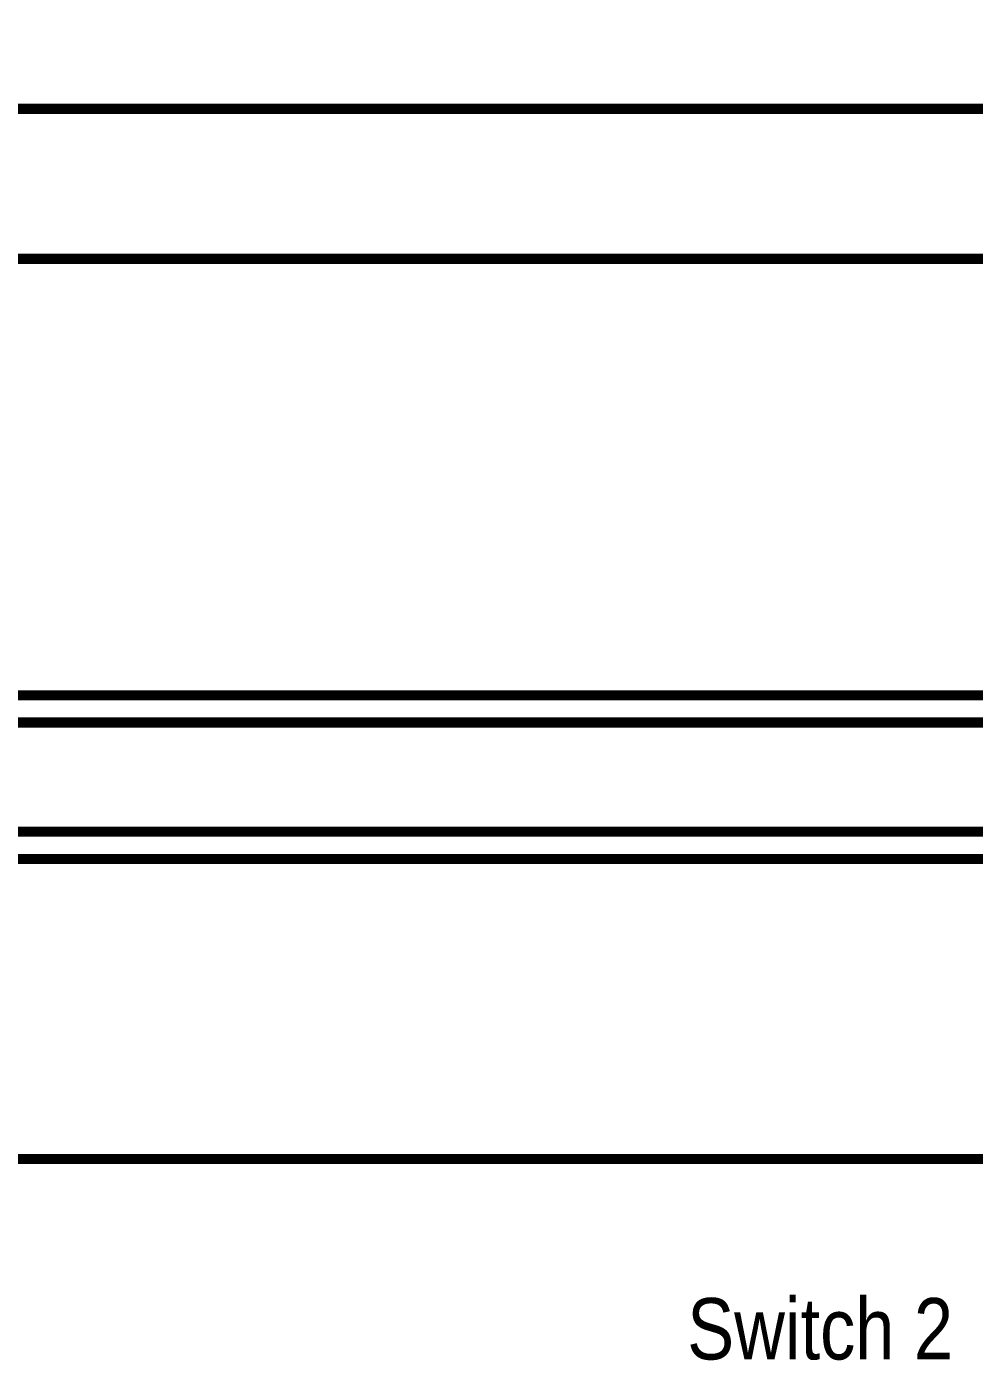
# Model space of a CAD drawing. Header units: inches. Extents: x 67248 to 85686, y -40174 to -31152.
# Drawn here: x 69056.9 to 69334.7, y -33434.2 to -33043 of the extents above; entities that cross this region are included whole.
import ezdxf

# ---------------------------------------------------------------- set-up
doc = ezdxf.new("R2010")
doc.units = ezdxf.units.IN
doc.header["$MEASUREMENT"] = 0
doc.layers.add('SI-General', color=7, linetype='Continuous', lineweight=5)
doc.layers.add('SI-TOPOLOGY-Ethernet', color=7, linetype='Continuous', lineweight=13, true_color=0x3cf000)
doc.layers.add('SI-TOPOLOGY-FO-mm', color=7, linetype='Continuous', lineweight=13, true_color=0xff4d4d)
doc.styles.add('OPIS', font='ARIALN.TTF')

msp = doc.modelspace()

# ---------------------------------------------------------------- linework, layer by layer
at = {"layer": 'SI-TOPOLOGY-Ethernet', "const_width": 3}
for points in [[(67990.49, -32671.14), (67990.49, -33111.14), (69371.75, -33111.14), (69371.75, -33419.14)], [(69958.54, -32671.14), (69958.54, -33067.14), (68982.71, -33067.14), (68982.52, -33419.14)], [(68135.21, -33199.14), (68135.21, -33287.14), (69345.75, -33287.14), (69345.75, -33419.14)], [(68159.74, -33199.14), (68159.74, -33279.14), (69353.75, -33279.14), (69353.75, -33419.14)], [(69908.6, -33199.14), (69908.6, -33239.14), (69000.62, -33239.14), (69000.62, -33419.14)], [(69935.83, -33199.14), (69935.83, -33247.14), (69008.62, -33247.14), (69008.62, -33419.14)]]:
    msp.add_lwpolyline(points, dxfattribs=at)
at = {"layer": 'SI-TOPOLOGY-FO-mm', "const_width": 3}
msp.add_lwpolyline([(69026.62, -33419.14), (69026.62, -33375.14), (71038.46, -33375.14), (71038.46, -33419.14)], dxfattribs=at)

# ---------------------------------------------------------------- texts
at = {"layer": 'SI-General', "insert": (69328.51, -33415.92), "char_height": 18, "width": 126.2246, "attachment_point": 3, "style": 'OPIS'}
msp.add_mtext('Switch 2 ', dxfattribs=at)

doc.saveas('drawing.dxf')
